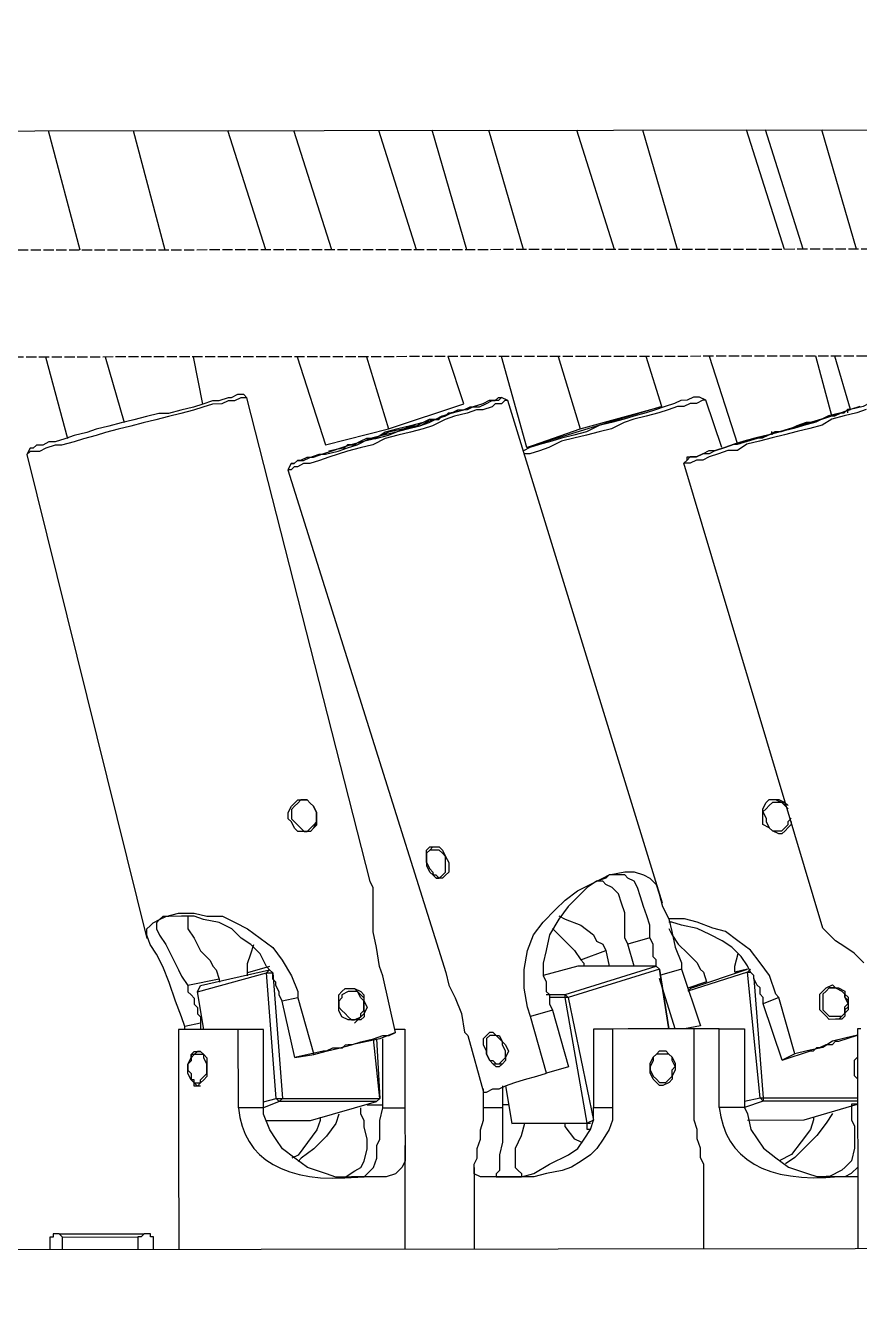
# Model space of a CAD drawing. Header units: feet. Extents: x -99009 to 3252343, y -11094690 to 9035152.
# Drawn here: x 2489361.9 to 2489558.3, y -1980933.2 to -1980628.6 of the extents above; entities that cross this region are included whole.
import ezdxf

# ---------------------------------------------------------------- set-up
doc = ezdxf.new("R2010")
doc.units = ezdxf.units.FT
doc.linetypes.add('PDF_IMPORT', pattern=[1, 0.8, -0.2])
doc.layers.add('1', color=1, linetype='Continuous')

# ---------------------------------------------------------------- blocks, each defined once
blk = doc.blocks.new('lEVELLING mACHINE')
at = {"color": 200, "lineweight": 25, "transparency": 33554684}
for points in [[(11504.18, 7487.43), (11529.38, 7462.97), (13279.48, 7462.97), (13303.93, 7487.43), (13260.96, 7487.43), (13262.44, 7488.91), (13262.44, 7521.51), (13260.96, 7522.99), (13257.99, 7522.99), (13257.25, 7521.51), (13257.25, 7488.91), (11456.76, 7488.91)], [(12088.05, 7411.11), (12088.79, 7411.11), (12088.79, 7462.97)], [(12125.09, 7462.97), (12125.09, 7443.71), (12125.09, 7442.97), (12125.83, 7441.49), (12125.83, 7439.26), (12126.58, 7437.04), (12126.58, 7434.82), (12127.32, 7432.6), (12127.32, 7429.63), (12127.32, 7411.11), (12128.8, 7411.11), (12130.28, 7411.11), (12132.5, 7411.11), (12134.73, 7411.11), (12137.69, 7411.11), (12139.91, 7411.11), (12142.88, 7411.11), (12146.58, 7411.11), (12151.03, 7411.11), (12151.03, 7428.89), (12151.03, 7429.63)], [(12179.18, 7443.71), (12179.18, 7462.97)], [(12195.48, 7462.97), (12195.48, 7438.52)], [(12197.71, 7411.11), (12195.48, 7411.11), (12195.48, 7429.63), (12195.48, 7430.37), (12195.48, 7432.6), (12195.48, 7434.82), (12195.48, 7437.04), (12195.48, 7439.26), (12195.48, 7440.75), (12195.48, 7442.23), (12196.22, 7443.71), (12196.96, 7444.45), (12197.71, 7445.19), (12199.93, 7445.93), (12202.15, 7445.93), (12205.11, 7445.93), (12206.6, 7445.93), (12208.08, 7445.93), (12209.56, 7445.93), (12211.78, 7445.93), (12214.01, 7445.19), (12218.45, 7443.71), (12221.42, 7441.49), (12224.38, 7439.26), (12225.86, 7437.04), (12227.34, 7434.82), (12228.82, 7431.11), (12228.82, 7429.63), (12228.82, 7428.89), (12228.82, 7411.11), (12234.75, 7411.11), (12237.72, 7411.11), (12239.94, 7411.11), (12242.16, 7411.11), (12244.38, 7411.11), (12245.87, 7411.11), (12247.35, 7411.11), (12248.09, 7411.11), (12248.83, 7411.11), (12248.83, 7429.63), (12248.83, 7430.37), (12248.83, 7432.6), (12248.83, 7434.82), (12248.83, 7437.04), (12248.83, 7438.52), (12248.83, 7462.97)], [(12254.76, 7462.97), (12254.76, 7460.01), (12255.5, 7460.01), (12255.5, 7459.27), (12256.24, 7459.27), (12256.98, 7459.27)], [(12276.25, 7462.97), (12276.25, 7460.01), (12258.46, 7460.01), (12258.46, 7462.97)], [(12276.99, 7459.27), (12277.73, 7459.27), (12278.47, 7459.27), (12278.47, 7460.01), (12279.21, 7460.01), (12279.21, 7462.97)], [(12276.25, 7460.01), (12276.99, 7459.27), (12256.98, 7459.27), (12257.72, 7460.01), (12258.46, 7460.01)], [(12114.72, 7432.6), (12101.38, 7432.6), (12088.79, 7428.89), (12090.27, 7428.89), (12090.27, 7431.11), (12090.27, 7432.6), (12089.53, 7434.08), (12089.53, 7437.04), (12089.53, 7439.26), (12090.27, 7442.23), (12091.75, 7443.71), (12092.49, 7444.45), (12095.46, 7445.93), (12096.2, 7445.93)], [(12121.39, 7411.11), (12115.46, 7411.11), (12115.46, 7428.89), (12115.46, 7429.63), (12114.72, 7431.11), (12113.98, 7434.82), (12112.5, 7437.04), (12111.02, 7439.26), (12108.05, 7441.49), (12105.09, 7443.71), (12100.64, 7445.19), (12098.42, 7445.93), (12095.46, 7445.93), (12093.97, 7445.93), (12093.23, 7445.93), (12091.01, 7445.93), (12088.79, 7445.93)], [(12093.23, 7445.93), (12092.49, 7445.93), (12091.75, 7445.93), (12090.27, 7445.19), (12088.79, 7443.71)], [(12094.71, 7431.11), (12096.2, 7433.34), (12098.42, 7436.3), (12101.38, 7439.26), (12103.61, 7441.49), (12105.83, 7442.97)], [(12146.58, 7411.11), (12146.58, 7429.63), (12146.58, 7430.37), (12146.58, 7432.6), (12147.32, 7434.82), (12148.8, 7437.04), (12150.29, 7439.26), (12151.77, 7440.75), (12153.99, 7442.23), (12156.21, 7443.71), (12158.44, 7444.45), (12162.14, 7445.19), (12165.1, 7445.93), (12168.07, 7445.93), (12171.03, 7445.93), (12172.51, 7445.93), (12174.74, 7445.93), (12176.22, 7445.93), (12177.7, 7445.93), (12179.18, 7445.19), (12179.18, 7444.45), (12179.18, 7442.97), (12178.44, 7441.49), (12178.44, 7439.26), (12177.7, 7437.04), (12177.7, 7434.82), (12176.96, 7432.6), (12176.96, 7429.63), (12176.96, 7425.19)], [(12172.51, 7424.45), (12172.51, 7428.89), (12172.51, 7429.63), (12172.51, 7430.37), (12172.51, 7432.6), (12172.51, 7434.82), (12172.51, 7437.78), (12173.25, 7440.75), (12173.25, 7442.23), (12173.25, 7444.45), (12174, 7445.19), (12174, 7445.93), (12173.25, 7445.93), (12172.51, 7445.93), (12171.03, 7445.93), (12168.07, 7445.93), (12165.1, 7445.19), (12161.4, 7442.97), (12156.95, 7440.75), (12154.73, 7439.26), (12153.25, 7437.04), (12151.77, 7434.82), (12151.03, 7432.6), (12151.03, 7429.63), (12146.58, 7429.63)], [(12167.33, 7433.34), (12168.07, 7436.3), (12169.55, 7439.26), (12169.55, 7441.49), (12169.55, 7443.71), (12168.81, 7444.45), (12168.07, 7445.19), (12168.07, 7445.93)], [(12206.6, 7445.93), (12205.86, 7445.93), (12205.11, 7445.93), (12204.37, 7445.19), (12202.89, 7443.71), (12202.15, 7441.49), (12202.15, 7438.52), (12201.41, 7437.04), (12201.41, 7434.82), (12201.41, 7432.6), (12200.67, 7429.63), (12200.67, 7428.89), (12200.67, 7413.33)], [(12210.3, 7445.93), (12209.56, 7445.93), (12207.34, 7444.45), (12205.86, 7443.71), (12205.11, 7442.23), (12204.37, 7439.26), (12204.37, 7437.04), (12205.11, 7434.08), (12205.11, 7432.6), (12205.86, 7431.11), (12205.86, 7429.63)], [(12099.16, 7431.85), (12099.16, 7432.6), (12099.9, 7434.82), (12102.12, 7437.78), (12104.35, 7440.75), (12107.31, 7442.23)], [(12211.04, 7431.11), (12211.78, 7433.34), (12214.01, 7436.3), (12216.97, 7439.26), (12219.93, 7441.49), (12220.67, 7442.23)], [(12215.49, 7431.85), (12215.49, 7432.6), (12216.23, 7434.82), (12218.45, 7437.78), (12220.67, 7440.75), (12222.16, 7441.49)], [(12153.99, 7437.78), (12155.47, 7437.04), (12157.69, 7434.08), (12157.69, 7433.34)], [(12151.77, 7434.82), (12152.51, 7434.82), (12152.51, 7433.34)], [(12135.47, 7397.03), (12133.24, 7411.11), (12135.47, 7397.03), (12156.95, 7403.7), (12151.03, 7432.6), (12152.51, 7433.34), (12157.69, 7403.7), (12161.4, 7403.7)], [(12171.77, 7424.45), (12170.29, 7433.34), (12152.51, 7433.34), (12151.77, 7433.34), (12169.55, 7433.34), (12170.29, 7433.34)], [(12228.08, 7432.6), (12217.71, 7432.6), (12202.15, 7428.15), (12201.41, 7427.41), (12202.89, 7413.33)], [(12087.31, 7395.55), (12089.53, 7393.33), (12091.75, 7391.84), (12093.97, 7390.36), (12095.46, 7388.88), (12096.2, 7388.14), (12096.94, 7387.4), (12129.54, 7277.74), (12128.8, 7277)], [(12088.79, 7428.15), (12111.02, 7428.15), (12115.46, 7429.63), (12121.39, 7429.63), (12121.39, 7411.11), (12123.61, 7411.11), (12126.58, 7411.11), (12127.32, 7411.11)], [(12115.46, 7428.15), (12111.76, 7427.41), (12114.72, 7397.77), (12113.98, 7397.77)], [(12172.51, 7428.89), (12171.03, 7428.89)], [(12172.51, 7429.63), (12176.96, 7429.63)], [(12200.67, 7429.63), (12195.48, 7429.63)], [(12204.37, 7428.89), (12200.67, 7428.89)], [(12242.9, 7411.11), (12244.38, 7402.22), (12228.08, 7397.77), (12226.6, 7397.77), (12224.38, 7427.41), (12201.41, 7427.41), (12202.15, 7428.15), (12225.12, 7428.15), (12228.82, 7429.63), (12234.75, 7429.63), (12234.75, 7411.11)], [(12228.82, 7428.15), (12225.86, 7427.41), (12228.08, 7397.77), (12227.34, 7397.03), (12226.6, 7397.77)], [(12113.24, 7399.25), (12111.02, 7427.41), (12088.79, 7427.41)], [(12222.16, 7277.74), (12222.9, 7279.22), (12185.85, 7397.77), (12185.11, 7400.74), (12183.63, 7403.7), (12182.15, 7407.4), (12181.4, 7411.85), (12180.66, 7412.59), (12176.96, 7425.93), (12176.22, 7425.93), (12174.74, 7425.19), (12173.25, 7425.19), (12171.77, 7424.45), (12169.55, 7423.7), (12167.33, 7422.96), (12164.36, 7422.22), (12162.14, 7421.48), (12165.84, 7408.14), (12166.59, 7405.92), (12167.33, 7401.48), (12167.33, 7397.03), (12166.59, 7392.58), (12165.1, 7388.88), (12162.88, 7385.92), (12159.92, 7382.95), (12157.69, 7380.73), (12154.73, 7378.51), (12151.77, 7377.02), (12148.8, 7375.54), (12147.32, 7374.8), (12143.62, 7374.06), (12141.39, 7374.06), (12139.17, 7374.8), (12137.69, 7375.54), (12136.21, 7377.02), (12135.47, 7379.25), (12134.73, 7382.21), (12133.24, 7385.18), (12132.5, 7388.14), (12131.76, 7391.84), (12130.28, 7395.55), (12130.28, 7397.03), (12125.83, 7410.37), (12129.54, 7411.11)], [(12201.41, 7427.41), (12201.41, 7427.41)], [(12202.15, 7413.33), (12201.41, 7427.41)], [(12088.79, 7422.96), (12089.53, 7422.22), (12089.53, 7420.74), (12089.53, 7420), (12089.53, 7418.52), (12088.79, 7417.78)], [(12243.64, 7424.45), (12244.38, 7424.45), (12245.13, 7423.7), (12245.13, 7422.96), (12245.87, 7422.96)], [(12245.87, 7422.96), (12245.87, 7422.96)], [(12160.66, 7406.66), (12156.95, 7420), (12162.14, 7421.48)], [(12175.48, 7418.52), (12174.74, 7418.52), (12174, 7419.26), (12173.25, 7419.26), (12172.51, 7419.26)], [(12103.61, 7417.04), (12106.57, 7418.52), (12099.9, 7416.29), (12099.16, 7416.29), (12098.42, 7415.55), (12097.68, 7415.55), (12096.2, 7414.81), (12095.46, 7414.81), (12094.71, 7414.81), (12093.97, 7414.07), (12093.23, 7414.07), (12088.79, 7412.59), (12091.75, 7413.33), (12094.71, 7414.07), (12096.94, 7415.55), (12100.64, 7416.29), (12103.61, 7417.04), (12107.31, 7403.7), (12108.05, 7402.96), (12109.53, 7398.51), (12111.76, 7395.55), (12113.98, 7392.58), (12116.94, 7390.36), (12119.91, 7388.14), (12122.87, 7387.4), (12126.58, 7385.92), (12129.54, 7385.18), (12132.5, 7385.18), (12133.24, 7385.18)], [(12106.57, 7418.52), (12111.02, 7405.18)], [(12197.71, 7411.85), (12201.41, 7413.33), (12208.08, 7414.81), (12208.82, 7414.81), (12209.56, 7414.81), (12210.3, 7415.55), (12211.04, 7415.55), (12211.78, 7415.55), (12212.52, 7415.55), (12214.01, 7416.29), (12214.75, 7416.29), (12221.42, 7417.78), (12216.97, 7417.04)], [(12247.35, 7411.11), (12247.35, 7410.37), (12248.09, 7408.14), (12249.57, 7404.44), (12251.05, 7399.99), (12252.53, 7396.29), (12254.02, 7393.33), (12255.5, 7391.1), (12256.24, 7388.88), (12256.24, 7387.4), (12255.5, 7386.66), (12254.76, 7385.92), (12253.28, 7385.18), (12251.79, 7384.43), (12248.83, 7383.69), (12245.13, 7383.69), (12242.16, 7384.43), (12238.46, 7384.43), (12235.49, 7385.92), (12232.53, 7387.4), (12229.57, 7389.62), (12226.6, 7391.84), (12224.38, 7394.81), (12222.16, 7398.51), (12220.67, 7402.22), (12220.67, 7403.7), (12216.97, 7417.04), (12214.01, 7416.29), (12211.04, 7415.55), (12208.08, 7414.81), (12205.86, 7414.07), (12202.89, 7413.33), (12200.67, 7412.59), (12199.19, 7412.59), (12197.71, 7411.85), (12200.67, 7398.51), (12201.41, 7396.29), (12202.15, 7391.84), (12202.89, 7388.14), (12202.89, 7383.69), (12202.89, 7380.73), (12202.89, 7377.77), (12203.63, 7376.28), (12232.53, 7262.18), (12233.27, 7261.44), (12234.01, 7261.44), (12234.75, 7261.44), (12236.23, 7262.18), (12236.98, 7262.18), (12239.2, 7262.92), (12240.68, 7262.92), (12242.9, 7263.66), (12245.13, 7264.4), (12248.09, 7265.14), (12251.05, 7265.88), (12253.28, 7265.88), (12256.24, 7266.62), (12259.2, 7267.37), (12262.17, 7268.11), (12265.13, 7268.85), (12268.09, 7269.59), (12270.32, 7270.33), (12273.28, 7271.07), (12275.5, 7271.81), (12277.73, 7272.55), (12279.21, 7272.55), (12280.69, 7273.29), (12282.17, 7273.29), (12282.91, 7274.03), (12283.65, 7274.03), (12284.4, 7275.52), (12256.24, 7389.62)], [(12221.42, 7417.78), (12224.38, 7404.44)], [(12243.64, 7416.29), (12244.38, 7416.29), (12245.13, 7417.04), (12245.87, 7417.04), (12245.87, 7417.78)], [(12176.22, 7414.07), (12176.22, 7414.07)], [(12128.06, 7411.11), (12128.06, 7411.11)], [(12128.06, 7411.11), (12128.06, 7411.11)], [(12131.76, 7411.11), (12135.47, 7399.25)], [(12209.56, 7401.48), (12208.82, 7401.48), (12207.34, 7401.48), (12206.6, 7402.22), (12205.86, 7402.96), (12205.11, 7403.7), (12205.11, 7405.18), (12205.11, 7405.92), (12205.11, 7407.4), (12205.86, 7408.14), (12206.6, 7408.89), (12207.34, 7409.63)], [(12220.67, 7403.7), (12224.38, 7404.44), (12225.12, 7402.96), (12225.12, 7402.22), (12225.86, 7400.74), (12225.86, 7399.99), (12226.6, 7399.25), (12226.6, 7397.77), (12227.34, 7397.03), (12228.08, 7396.29), (12229.57, 7393.33), (12231.79, 7391.1), (12234.01, 7389.62), (12236.23, 7387.4), (12239.2, 7385.92), (12242.9, 7385.18), (12245.13, 7384.43), (12248.09, 7384.43), (12251.05, 7384.43), (12251.79, 7384.43), (12252.53, 7384.43), (12253.28, 7385.18), (12254.02, 7385.92), (12254.02, 7387.4), (12253.28, 7388.88), (12251.79, 7391.1), (12250.31, 7394.07), (12248.83, 7397.03), (12248.09, 7398.51), (12246.61, 7400.74), (12246.61, 7402.22), (12245.87, 7402.96), (12245.13, 7403.7), (12245.13, 7405.18), (12244.38, 7405.92), (12244.38, 7407.4), (12243.64, 7408.14), (12243.64, 7409.63), (12247.35, 7410.37)], [(12243.64, 7409.63), (12243.64, 7411.11)], [(12095.46, 7401.48), (12094.71, 7401.48), (12093.97, 7401.48), (12093.23, 7401.48), (12091.75, 7402.22), (12091.75, 7403.7), (12091.01, 7404.44), (12091.01, 7405.92), (12091.75, 7406.66), (12091.75, 7408.14), (12092.49, 7408.89), (12093.23, 7408.89)], [(12162.14, 7402.96), (12157.69, 7402.96), (12136.21, 7396.29), (12135.47, 7397.03), (12136.21, 7396.29), (12136.21, 7394.81), (12136.95, 7394.07), (12136.95, 7393.33), (12136.95, 7391.84), (12136.95, 7391.1), (12137.69, 7389.62), (12137.69, 7386.66), (12138.43, 7384.43), (12139.17, 7382.21), (12139.91, 7379.99), (12140.65, 7377.77), (12141.39, 7376.28), (12142.88, 7375.54), (12143.62, 7374.8), (12145.84, 7374.8), (12147.32, 7374.8), (12148.06, 7375.54), (12150.29, 7376.28), (12152.51, 7377.77), (12153.99, 7379.25), (12156.95, 7382.21), (12159.18, 7385.18), (12161.4, 7388.88), (12162.14, 7392.58), (12162.88, 7395.55), (12162.88, 7397.77), (12162.88, 7398.51), (12162.14, 7399.99), (12162.14, 7400.74), (12162.14, 7402.22), (12161.4, 7402.96), (12161.4, 7404.44), (12161.4, 7405.18), (12160.66, 7406.66), (12165.84, 7408.14)], [(12107.31, 7403.7), (12111.02, 7405.18), (12111.02, 7403.7), (12111.76, 7402.96), (12111.76, 7401.48), (12112.5, 7400.74), (12113.24, 7399.25), (12113.24, 7398.51), (12113.98, 7397.77), (12114.72, 7396.29), (12116.2, 7394.07), (12118.42, 7391.84), (12120.65, 7390.36), (12123.61, 7388.88), (12126.58, 7387.4), (12130.28, 7386.66), (12132.5, 7385.92), (12133.24, 7385.92)], [(12113.98, 7397.03), (12114.72, 7397.77), (12128.8, 7402.22), (12128.06, 7401.48), (12114.72, 7397.03), (12117.68, 7397.77)], [(12133.24, 7387.4), (12132.5, 7388.88), (12131.02, 7391.1), (12128.8, 7393.33), (12126.58, 7395.55), (12125.83, 7397.03), (12125.09, 7397.77), (12124.35, 7399.99), (12128.8, 7401.48)], [(12244.38, 7402.22), (12243.64, 7400.74), (12227.34, 7397.03)], [(12246.61, 7384.43), (12246.61, 7385.18), (12246.61, 7385.92), (12246.61, 7387.4), (12245.13, 7389.62), (12243.64, 7392.58), (12241.42, 7394.81), (12240.68, 7396.29), (12239.94, 7397.03), (12239.2, 7399.25), (12246.61, 7400.74)], [(12116.94, 7397.77), (12117.68, 7397.77), (12117.68, 7396.29), (12116.94, 7393.33)], [(12124.35, 7399.99), (12124.35, 7399.99)], [(12130.28, 7397.03), (12135.47, 7398.51)], [(12136.21, 7396.29), (12154.73, 7396.29), (12162.88, 7398.51)], [(12226.6, 7397.77), (12226.6, 7397.77)], [(12227.34, 7396.29), (12232.53, 7397.77)], [(12232.53, 7398.51), (12232.53, 7397.77), (12232.53, 7395.55), (12231.79, 7393.33), (12231.05, 7391.1)], [(12239.2, 7399.25), (12239.2, 7399.99)], [(12135.47, 7397.03), (12135.47, 7397.03)], [(12141.39, 7396.29), (12142.88, 7391.1)], [(12159.18, 7384.43), (12157.69, 7385.18), (12153.99, 7386.66), (12151.03, 7388.88), (12150.29, 7390.36), (12148.8, 7391.1), (12148.06, 7392.58), (12147.32, 7396.29)], [(12160.66, 7387.4), (12159.92, 7388.14), (12156.95, 7391.1), (12155.47, 7392.58), (12153.99, 7394.81), (12148.06, 7392.58)], [(12153.99, 7394.81), (12153.25, 7395.55), (12153.25, 7396.29)], [(12227.34, 7397.03), (12227.34, 7397.03)], [(12137.69, 7389.62), (12142.88, 7391.1), (12143.62, 7389.62), (12143.62, 7387.4), (12143.62, 7383.69), (12144.36, 7381.47), (12145.1, 7379.25), (12146.58, 7377.77), (12148.06, 7377.02), (12148.8, 7376.28), (12150.29, 7376.28)], [(12134.73, 7381.47), (12171.03, 7262.92), (12172.51, 7262.18)], [(12186.59, 7375.54), (12187.33, 7375.54), (12188.07, 7374.8), (12188.81, 7374.8)], [(12188.81, 7374.8), (12188.81, 7374.8)], [(12045.07, 7371.84), (12077.67, 7262.18), (12079.15, 7262.18), (12079.9, 7262.18), (12080.64, 7262.18), (12082.12, 7262.92), (12083.6, 7262.92), (12085.82, 7263.66), (12087.31, 7264.4), (12090.27, 7265.14), (12091.01, 7265.14), (12090.27, 7265.14)], [(12190.3, 7370.36), (12190.3, 7369.62), (12189.56, 7368.87), (12188.81, 7368.13)], [(12190.3, 7370.36), (12190.3, 7370.36)], [(12104.35, 7362.21), (12104.35, 7362.95), (12105.09, 7363.69), (12105.83, 7364.43), (12106.57, 7365.17), (12107.31, 7365.17), (12108.79, 7364.43), (12109.53, 7363.69), (12111.02, 7362.95), (12111.02, 7361.47), (12111.02, 7359.98), (12111.02, 7359.24), (12110.27, 7357.76), (12109.53, 7357.02), (12108.05, 7357.02), (12107.31, 7357.02), (12105.83, 7357.76), (12105.83, 7358.5)], [(12105.09, 7359.24), (12106.57, 7357.76), (12107.31, 7357.76), (12108.05, 7357.76), (12108.79, 7357.76), (12109.53, 7358.5), (12110.27, 7359.24), (12111.02, 7359.98), (12110.27, 7361.47), (12110.27, 7362.21), (12109.53, 7363.69), (12108.79, 7364.43), (12107.31, 7364.43), (12106.57, 7364.43), (12105.83, 7363.69), (12105.09, 7362.95), (12105.09, 7362.21), (12104.35, 7361.47)], [(12220.67, 7357.02), (12219.19, 7357.02), (12218.45, 7357.02), (12217.71, 7357.76), (12216.97, 7358.5), (12216.23, 7359.98), (12216.23, 7360.72), (12216.23, 7362.21), (12216.23, 7362.95), (12216.97, 7363.69), (12217.71, 7364.43), (12218.45, 7364.43)], [(12108.79, 7357.02), (12108.05, 7357.02), (12106.57, 7357.76), (12105.83, 7357.76), (12105.09, 7358.5)], [(12171.03, 7262.92), (12171.77, 7262.92), (12172.51, 7263.66), (12174, 7263.66), (12174.74, 7264.4), (12176.96, 7265.14), (12178.44, 7265.14), (12180.66, 7265.88), (12183.63, 7266.62), (12185.85, 7267.37), (12188.81, 7268.85), (12191.04, 7269.59), (12194, 7270.33), (12196.96, 7271.07), (12199.93, 7271.81), (12202.89, 7273.29), (12205.86, 7274.03), (12208.82, 7274.78), (12211.04, 7275.52), (12213.27, 7276.26), (12215.49, 7277), (12217.71, 7277.74), (12219.19, 7277.74), (12220.67, 7278.48), (12221.42, 7278.48), (12222.16, 7279.22), (12222.9, 7279.22)], [(12086.56, 7265.14), (12088.79, 7265.88), (12091.75, 7266.62), (12094.71, 7267.37), (12096.94, 7268.85), (12099.9, 7269.59), (12102.86, 7270.33), (12105.83, 7271.07), (12108.79, 7271.81), (12111.76, 7272.55), (12114.72, 7273.29), (12116.94, 7274.78), (12119.17, 7274.78), (12121.39, 7275.52), (12123.61, 7276.26), (12125.09, 7277), (12126.58, 7277), (12128.06, 7277.74), (12128.8, 7277.74), (12129.54, 7277.74)], [(12088.05, 7264.4), (12090.27, 7265.14), (12092.49, 7265.88), (12095.46, 7266.62), (12098.42, 7268.11), (12101.38, 7268.85), (12103.61, 7269.59), (12106.57, 7270.33), (12109.53, 7271.07), (12112.5, 7271.81), (12115.46, 7272.55), (12117.68, 7273.29), (12119.91, 7274.03), (12122.13, 7274.78), (12123.61, 7275.52), (12125.09, 7275.52), (12126.58, 7276.26), (12128.06, 7276.26), (12128.8, 7277), (12128.8, 7276.26), (12128.06, 7276.26), (12127.32, 7276.26), (12126.58, 7276.26), (12125.09, 7275.52), (12123.61, 7274.78), (12122.13, 7274.78), (12119.91, 7274.03), (12117.68, 7273.29), (12116.94, 7273.29), (12112.5, 7271.81), (12111.02, 7271.81), (12109.53, 7271.07), (12108.05, 7270.33), (12106.57, 7270.33), (12104.35, 7269.59), (12102.86, 7268.85), (12100.64, 7268.11), (12099.16, 7268.11), (12094.71, 7266.62), (12090.27, 7265.14), (12093.97, 7252.55)], [(12124.35, 7262.92), (12125.09, 7262.92), (12126.58, 7263.66), (12128.06, 7263.66), (12129.54, 7264.4), (12131.02, 7264.4), (12133.24, 7265.14), (12135.47, 7265.88), (12138.43, 7266.62), (12141.39, 7267.37), (12143.62, 7268.11), (12146.58, 7269.59), (12149.54, 7270.33), (12152.51, 7271.07), (12155.47, 7271.81), (12158.44, 7272.55), (12161.4, 7274.03), (12163.62, 7274.78), (12165.84, 7275.52), (12167.33, 7275.52)], [(12232.53, 7262.18), (12233.27, 7262.18), (12234.01, 7262.18), (12235.49, 7262.92), (12236.98, 7262.92), (12238.46, 7263.66), (12240.68, 7263.66), (12242.9, 7264.4), (12245.13, 7265.14), (12248.09, 7265.88), (12251.05, 7266.62), (12254.02, 7267.37), (12256.98, 7268.11), (12259.94, 7268.85), (12262.91, 7269.59), (12265.87, 7270.33), (12268.09, 7271.07), (12271.06, 7271.81), (12273.28, 7272.55), (12276.25, 7273.29), (12277.73, 7273.29), (12279.95, 7274.03), (12281.43, 7274.78), (12282.91, 7274.78), (12283.65, 7274.78), (12284.4, 7275.52)], [(12123.61, 7252.55), (12116.94, 7273.29), (12094.71, 7266.62), (12098.42, 7252.55)], [(12113.98, 7272.55), (12113.98, 7272.55)], [(12116.2, 7273.29), (12116.2, 7273.29)], [(12116.94, 7273.29), (12116.94, 7273.29)], [(12116.94, 7273.29), (12116.94, 7273.29)], [(12120.65, 7274.03), (12124.35, 7262.92), (12125.83, 7262.18), (12126.58, 7262.18), (12127.32, 7262.18), (12128.8, 7262.92), (12130.28, 7262.92), (12131.76, 7263.66), (12133.98, 7264.4), (12136.21, 7265.14), (12138.43, 7265.88), (12141.39, 7266.62), (12143.62, 7267.37), (12146.58, 7268.11), (12149.54, 7268.85), (12152.51, 7270.33), (12155.47, 7271.07), (12158.44, 7271.81), (12160.66, 7272.55), (12163.62, 7273.29), (12165.84, 7274.03), (12167.33, 7274.78)], [(12134.73, 7264.4), (12147.32, 7268.11), (12166.59, 7274.03), (12153.99, 7269.59)], [(12166.59, 7274.03), (12172.51, 7252.55)], [(12220.67, 7252.55), (12214.01, 7273.29), (12199.19, 7269.59)], [(12209.56, 7274.03), (12209.56, 7274.03)], [(12108.79, 7271.07), (12108.79, 7270.33)], [(12113.24, 7271.81), (12113.24, 7271.81)], [(12159.18, 7252.55), (12153.99, 7269.59), (12134.73, 7264.4), (12138.43, 7252.55)], [(12204.37, 7252.55), (12199.19, 7269.59), (12181.4, 7263.66), (12185.11, 7252.55)], [(12195.48, 7269.59), (12195.48, 7269.59)], [(12199.19, 7270.33), (12199.19, 7270.33)], [(12274.76, 7271.81), (12279.95, 7252.55)], [(12094.71, 7266.62), (12093.97, 7266.62), (12092.49, 7265.88), (12091.75, 7265.88), (12091.01, 7265.14), (12090.27, 7265.14), (12091.01, 7265.14), (12091.01, 7265.88)], [(12094.71, 7266.62), (12094.71, 7266.62)], [(12192.52, 7268.85), (12192.52, 7268.85)], [(12261.43, 7268.11), (12265.87, 7252.55)], [(12184.37, 7265.88), (12184.37, 7265.88)], [(12242.9, 7263.66), (12245.13, 7252.55)], [(12088.79, 7227.35), (12096.94, 7199.2)], [(12101.38, 7227.35), (12110.27, 7199.2)], [(12105.83, 7227.35), (12114.72, 7199.2)], [(12131.02, 7227.35), (12139.17, 7199.2)], [(12145.84, 7227.35), (12154.73, 7199.2)], [(12167.33, 7227.35), (12175.48, 7199.2)], [(12180.66, 7227.35), (12188.81, 7199.2)], [(12192.52, 7227.35), (12201.41, 7199.2)], [(12212.52, 7227.35), (12221.42, 7199.2)], [(12228.08, 7227.35), (12236.98, 7199.2)], [(12251.79, 7227.35), (12259.2, 7199.2)], [(12271.8, 7227.35), (12279.21, 7199.2)], [(13169.08, 7199.2), (11668.67, 7199.2)]]:
    blk.add_lwpolyline(points, dxfattribs=at)
for points in [[(12111.76, 7427.41), (12111.02, 7427.41), (12111.02, 7428.15)], [(12225.86, 7427.41), (12224.38, 7427.41), (12225.12, 7428.15)], [(12134.73, 7416.29), (12133.98, 7416.29), (12133.24, 7417.04), (12132.5, 7417.78), (12131.76, 7419.26), (12131.76, 7420.74), (12132.5, 7422.22), (12132.5, 7422.96), (12133.24, 7423.7), (12134.73, 7424.45), (12135.47, 7424.45), (12136.21, 7423.7), (12136.95, 7422.96), (12137.69, 7421.48), (12137.69, 7420), (12137.69, 7419.26), (12136.95, 7417.78), (12136.21, 7417.04), (12135.47, 7416.29)], [(12133.24, 7417.04), (12133.98, 7417.04), (12135.47, 7417.04), (12136.21, 7417.04), (12136.95, 7417.78), (12136.95, 7418.52), (12137.69, 7420), (12137.69, 7420.74), (12136.95, 7422.22), (12136.21, 7422.96), (12135.47, 7423.7), (12134.73, 7423.7), (12133.98, 7423.7), (12133.24, 7422.96), (12132.5, 7422.22), (12132.5, 7420.74), (12131.76, 7420), (12132.5, 7418.52), (12132.5, 7417.78)], [(12244.38, 7416.29), (12243.64, 7416.29), (12242.9, 7417.04), (12242.16, 7417.78), (12242.16, 7419.26), (12242.16, 7420.74), (12242.16, 7422.22), (12242.9, 7422.96), (12243.64, 7423.7), (12244.38, 7424.45), (12245.13, 7424.45), (12245.13, 7423.7), (12245.87, 7422.96), (12246.61, 7421.48), (12246.61, 7420), (12246.61, 7419.26), (12245.87, 7417.78), (12245.87, 7417.04), (12245.13, 7416.29)], [(12243.64, 7417.04), (12244.38, 7417.04), (12245.13, 7417.04), (12245.87, 7417.78), (12245.87, 7418.52), (12246.61, 7419.26), (12246.61, 7420.74), (12245.87, 7421.48), (12245.87, 7422.96), (12245.13, 7423.7), (12244.38, 7423.7), (12243.64, 7423.7), (12243.64, 7422.96), (12242.9, 7422.22), (12242.16, 7421.48), (12242.16, 7420), (12242.16, 7419.26), (12242.9, 7417.78), (12242.9, 7417.04)], [(12173.25, 7420), (12174, 7420), (12174.74, 7419.26), (12175.48, 7418.52), (12176.22, 7417.04), (12176.22, 7416.29), (12176.96, 7414.81), (12176.96, 7413.33), (12176.22, 7412.59), (12175.48, 7411.85), (12174.74, 7411.85), (12174, 7412.59), (12173.25, 7412.59), (12172.51, 7414.07), (12171.77, 7414.81), (12171.03, 7416.29), (12171.77, 7417.78), (12171.77, 7418.52), (12172.51, 7419.26)], [(12173.25, 7419.26), (12172.51, 7418.52), (12171.77, 7417.78), (12171.77, 7417.04), (12171.77, 7416.29), (12172.51, 7414.81), (12172.51, 7414.07), (12173.25, 7413.33), (12174, 7412.59), (12174.74, 7412.59), (12175.48, 7412.59), (12176.22, 7413.33), (12176.22, 7414.07), (12176.22, 7414.81), (12176.22, 7416.29), (12176.22, 7417.04), (12175.48, 7418.52), (12174.74, 7419.26), (12174, 7419.26)], [(12093.23, 7408.89), (12093.97, 7408.89), (12095.46, 7408.89), (12096.2, 7408.14), (12097.68, 7406.66), (12097.68, 7405.92), (12097.68, 7404.44), (12097.68, 7402.96), (12096.94, 7402.22), (12096.2, 7401.48), (12094.71, 7400.74), (12093.97, 7401.48), (12092.49, 7402.22), (12091.75, 7402.96), (12091.01, 7403.7), (12091.01, 7405.18), (12091.01, 7406.66), (12091.75, 7407.4), (12092.49, 7408.14)], [(12094.71, 7408.14), (12093.23, 7408.14), (12092.49, 7408.14), (12091.75, 7407.4), (12091.75, 7405.92), (12091.01, 7405.18), (12091.75, 7403.7), (12091.75, 7402.96), (12092.49, 7402.22), (12093.97, 7401.48), (12094.71, 7401.48), (12095.46, 7401.48), (12096.2, 7402.22), (12096.94, 7402.96), (12096.94, 7404.44), (12096.94, 7405.18), (12096.94, 7406.66), (12096.2, 7407.4), (12095.46, 7408.14)], [(12206.6, 7408.89), (12208.08, 7408.89), (12208.82, 7408.89), (12210.3, 7408.14), (12211.04, 7406.66), (12211.04, 7405.92), (12211.04, 7404.44), (12211.04, 7402.96), (12210.3, 7402.22), (12209.56, 7401.48), (12208.08, 7401.48), (12207.34, 7401.48), (12205.86, 7402.22), (12205.11, 7402.96), (12205.11, 7404.44), (12204.37, 7405.92), (12205.11, 7407.4), (12205.11, 7408.14), (12205.86, 7408.89)], [(12208.08, 7408.89), (12207.34, 7408.89), (12205.86, 7408.14), (12205.86, 7407.4), (12205.11, 7406.66), (12205.11, 7405.18), (12205.11, 7404.44), (12205.86, 7403.7), (12206.6, 7402.22), (12207.34, 7402.22), (12208.08, 7402.22), (12208.82, 7402.22), (12210.3, 7402.96), (12210.3, 7403.7), (12211.04, 7404.44), (12211.04, 7405.92), (12210.3, 7406.66), (12209.56, 7407.4), (12208.82, 7408.14)], [(12157.69, 7403.7), (12157.69, 7402.96), (12156.95, 7403.7)], [(12188.81, 7368.13), (12188.07, 7368.13), (12187.33, 7368.13), (12186.59, 7368.87), (12185.85, 7370.36), (12185.11, 7371.84), (12185.11, 7372.58), (12185.11, 7374.06), (12185.85, 7374.8), (12186.59, 7375.54), (12187.33, 7375.54), (12188.07, 7375.54), (12188.81, 7374.8), (12189.56, 7374.06), (12190.3, 7372.58), (12190.3, 7371.1), (12190.3, 7370.36), (12190.3, 7368.87), (12189.56, 7368.13)], [(12185.85, 7371.1), (12185.85, 7370.36), (12186.59, 7369.62), (12187.33, 7368.87), (12188.07, 7368.87), (12188.81, 7368.87), (12189.56, 7368.87), (12190.3, 7369.62), (12190.3, 7371.1), (12190.3, 7371.84), (12189.56, 7373.32), (12188.81, 7374.06), (12188.81, 7374.8), (12188.07, 7375.54), (12187.33, 7375.54), (12186.59, 7374.8), (12185.85, 7374.06), (12185.85, 7373.32), (12185.85, 7372.58)], [(12222.16, 7359.98), (12222.16, 7361.47), (12221.42, 7362.21), (12220.67, 7362.95), (12219.93, 7363.69), (12219.19, 7364.43), (12218.45, 7364.43), (12217.71, 7363.69), (12216.97, 7362.95), (12216.23, 7362.21), (12216.23, 7360.72), (12216.23, 7359.98), (12216.97, 7358.5), (12217.71, 7357.76), (12218.45, 7357.02), (12219.93, 7357.02), (12220.67, 7357.76), (12221.42, 7358.5), (12222.16, 7359.24)], [(12218.45, 7364.43), (12219.19, 7364.43), (12220.67, 7364.43), (12221.42, 7363.69), (12222.16, 7362.21), (12222.9, 7361.47), (12222.9, 7359.98), (12222.16, 7358.5), (12221.42, 7357.76), (12220.67, 7357.02), (12219.19, 7357.02), (12218.45, 7357.02), (12217.71, 7357.76), (12216.97, 7358.5), (12216.23, 7359.98), (12216.23, 7361.47), (12216.23, 7362.21), (12216.97, 7363.69), (12217.71, 7364.43)], [(12181.4, 7265.14), (12179.92, 7264.4), (12177.7, 7264.4), (12176.22, 7263.66), (12174.74, 7262.92), (12174, 7262.92), (12173.25, 7262.18), (12172.51, 7262.18), (12173.25, 7262.92), (12174, 7262.92), (12175.48, 7262.92), (12176.96, 7263.66), (12179.18, 7264.4), (12180.66, 7265.14), (12182.89, 7265.14), (12185.85, 7266.62), (12188.07, 7267.37), (12191.04, 7268.11), (12194, 7268.85), (12196.96, 7269.59), (12199.93, 7270.33), (12202.15, 7271.81), (12205.11, 7272.55), (12208.08, 7273.29), (12210.3, 7274.03), (12212.52, 7274.78), (12214.75, 7275.52), (12216.97, 7276.26), (12218.45, 7276.26), (12219.93, 7277), (12220.67, 7277), (12221.42, 7277.74), (12222.16, 7277.74), (12221.42, 7277.74), (12220.67, 7277), (12219.19, 7277), (12217.71, 7276.26), (12215.49, 7275.52), (12214.01, 7275.52), (12211.04, 7274.78), (12208.82, 7274.03), (12206.6, 7273.29), (12203.63, 7271.81), (12200.67, 7271.07), (12197.71, 7270.33), (12194.74, 7269.59), (12191.78, 7268.85), (12189.56, 7268.11), (12186.59, 7266.62), (12184.37, 7265.88)], [(12209.56, 7274.03), (12213.27, 7274.78), (12210.3, 7274.03), (12209.56, 7274.03), (12208.82, 7273.29), (12208.08, 7273.29), (12206.6, 7273.29), (12205.11, 7272.55), (12203.63, 7271.81), (12202.15, 7271.81), (12199.19, 7271.07), (12195.48, 7269.59), (12194, 7268.85), (12191.78, 7268.85), (12190.3, 7268.11), (12188.81, 7267.37), (12187.33, 7267.37), (12186.59, 7266.62), (12185.85, 7266.62), (12185.11, 7265.88), (12181.4, 7265.14), (12184.37, 7265.88), (12185.11, 7265.88), (12185.85, 7266.62), (12186.59, 7266.62), (12188.07, 7267.37), (12189.56, 7267.37), (12191.04, 7268.11), (12192.52, 7268.85), (12195.48, 7269.59), (12199.19, 7270.33), (12200.67, 7271.07), (12202.89, 7271.81), (12204.37, 7271.81), (12205.86, 7272.55), (12207.34, 7273.29), (12208.08, 7273.29), (12208.82, 7273.29)]]:
    blk.add_lwpolyline(points, close=True, dxfattribs=at)
at = {"color": 200, "linetype": 'PDF_IMPORT', "lineweight": 25, "ltscale": 3.011111, "transparency": 33554684}
for points in [[(11529.38, 7252.55), (13279.48, 7252.55)], [(11504.18, 7227.35), (13303.93, 7227.35)]]:
    blk.add_lwpolyline(points, dxfattribs=at)
at = {"color": 200, "lineweight": 25, "transparency": 33554684}
for centre in [(12006, 7348.87), (12119.36, 7348.87)]:
    blk.add_ellipse(centre, major_axis=(111.72, 90.31), ratio=0.325248, start_param=6.07353, end_param=6.741028, dxfattribs=at)
blk = doc.blocks.new('A$Cac12730c')
blk.add_blockref('lEVELLING mACHINE', (-11218.13, -5688.95))

msp = doc.modelspace()

# ---------------------------------------------------------------- linework, layer by layer
at = {"layer": '1'}
msp.add_arc((2520410.24778, -1978395.99612), 100000, 84.1346387202, 194.3871675539, dxfattribs=at)

# ---------------------------------------------------------------- block references
at = {"transparency": 33554684, "rotation": 180.0650517140762}
msp.add_blockref('A$Cac12730c', (2490426.6334, -1979141.86212), dxfattribs=at)

doc.saveas('drawing.dxf')
